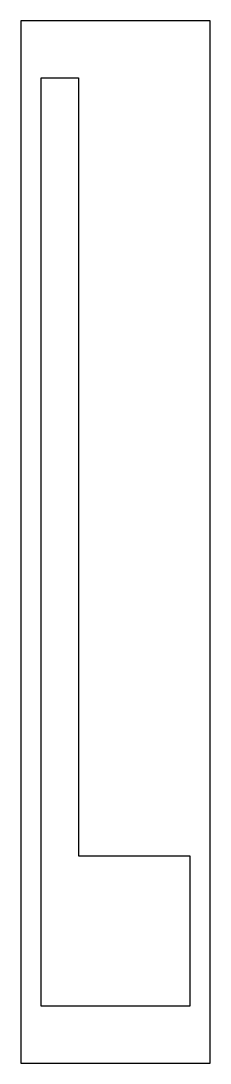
# Model space of a CAD drawing. Extents: x 0 to 20, y 0 to 110.
import ezdxf

# ---------------------------------------------------------------- set-up
doc = ezdxf.new("R2010")
doc.units = 0
doc.layers.add('CUT', color=7, linetype='Continuous')
doc.layers.add('OUTSIDE', color=1, linetype='Continuous')

msp = doc.modelspace()

# ---------------------------------------------------------------- linework, layer by layer
at = {"layer": 'CUT'}
msp.add_lwpolyline([(6.0751, 103.9804), (6.0751, 21.8662), (17.8449, 21.8662), (17.8449, 6.0196), (2.1551, 6.0196), (2.1551, 103.9804)], close=True, dxfattribs=at)
at = {"layer": 'OUTSIDE'}
msp.add_lwpolyline([(0, 0), (20, 0), (20, 110), (0, 110)], close=True, dxfattribs=at)

doc.saveas('drawing.dxf')
